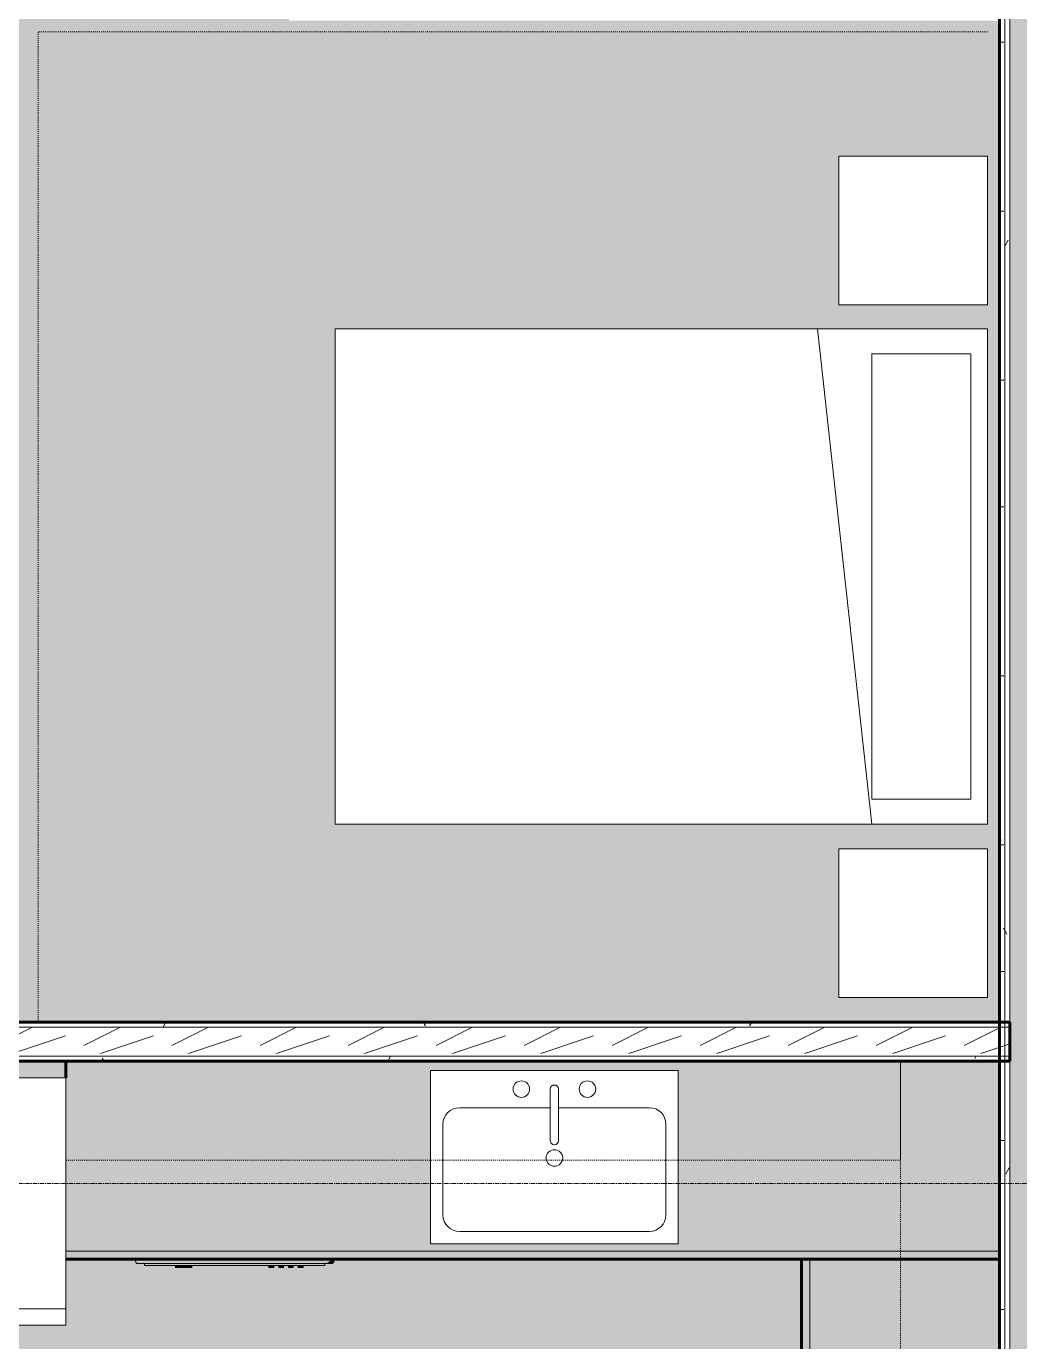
# Model space of a CAD drawing. Header units: inches. Extents: x -4105 to -1989, y 9836 to 11159.
# Drawn here: x -3056.4 to -2936.1, y 10148 to 10307.4 of the extents above; entities that cross this region are included whole.
import ezdxf

# ---------------------------------------------------------------- set-up
doc = ezdxf.new("R2010")
doc.units = ezdxf.units.IN
doc.header["$MEASUREMENT"] = 0
doc.linetypes.add('Dash', pattern=[0.25, 0.125, -0.125])
doc.linetypes.add('Grid Line 1_2_', pattern=[0.875, 0.5, -0.125, 0.125, -0.125])
for name, color, linetype, lineweight in [('0-1', 7, 'Continuous', 5), ('0-2', 7, 'Continuous', 9), ('A-AREA-PATT-3', 7, 'Continuous', 9), ('A-WALL', 113, 'Continuous', 18), ('A-WALL-2', 250, 'Continuous', 60), ('A-WALL-3', 10, 'Continuous', 18), ('A-WALL-PATT-1', 7, 'Continuous', 9), ('A-WALL-PATT-2', 253, 'Continuous', 9), ('A-WALL-PATT-4', 111, 'Continuous', 9), ('I-FURN-1', 7, 'Continuous', 9), ('I-FURN-HDLN-1', 7, 'Dash', 9), ('I-WALL-2', 2, 'Continuous', 60), ('P-SANR-FIXT-2', 7, 'Continuous', 9), ('Q-CASE-1', 253, 'Continuous', 9), ('Q-CASE-2', 250, 'Continuous', 60), ('Q-CASE-3', 7, 'Continuous', 9), ('Q-CASE-HDLN-1', 7, 'Dash', 9), ('Q-SPCQ-1', 7, 'Continuous', 9), ('Q-SPCQ-2', 55, 'Continuous', 9), ('S-GRID-1', 1, 'Grid Line 1_2_', 9)]:
    doc.layers.add(name, color=color, linetype=linetype, lineweight=lineweight)
pattern_1 = [(0, (0, -1194), (20.48, 5.12), [0.845, -14.515, 0.845, -14.515, -81.92]), (0, (0, -1194), (20.48, 5.12), [-30.72, 0.845, -29.875, 0.845, -14.515, -35.84]), (0, (0, -1194), (20.48, 5.12), [-76.8, 0.845, -9.395, 0.845, -24.755]), (120, (7.68, -1191.44), (-14.67405, 15.1762003), [0.845, -14.515, 0.845, -14.515, -81.92]), (120, (7.68, -1191.44), (-14.67405, 15.1762003), [-30.72, 0.845, -29.875, 0.845, -14.515, -35.84]), (120, (7.68, -1191.44), (-14.67405, 15.1762003), [-76.8, 0.845, -9.395, 0.845, -24.755]), (240, (10.24, -1181.2), (-5.80595, -20.2962003), [0.845, -14.515, 0.845, -14.515, -81.92]), (240, (10.24, -1181.2), (-5.80595, -20.2962003), [-30.72, 0.845, -29.875, 0.845, -14.515, -35.84]), (240, (10.24, -1181.2), (-5.80595, -20.2962003), [-76.8, 0.845, -9.395, 0.845, -24.755])]

# ---------------------------------------------------------------- blocks, each defined once
blk = doc.blocks.new('Refrigerator_-_Side-by-Side_6047 - 36_ X 30_-1372843-ENLARGED FLOOR PLAN - 3RD FLOOR PLAN - WEST')
at = {"layer": 'Q-SPCQ-1'}
for p, q in [((-17.88, 15.58), (17.87, 15.58)), ((-17.88, -14.42), (-17.88, 15.58)), ((-17.88, 15.58), (-3.13, 15.58)), ((-17.88, 15.58), (-17.88, 13.58)), ((-3.13, 13.58), (-3.13, 15.58)), ((-2.63, 15.58), (17.87, 15.58)), ((-2.63, 15.58), (-2.63, 13.58)), ((17.87, 15.58), (17.87, -14.42)), ((17.87, 13.58), (17.87, 15.58)), ((-3.13, 13.58), (-17.88, 13.58)), ((17.87, 13.58), (-2.63, 13.58)), ((17.87, -14.42), (-17.88, -14.42))]:
    blk.add_line(p, q, dxfattribs=at)
blk = doc.blocks.new('OD_CW_Base Cabinet - OD_CW_Base Cabinet-1965007-ENLARGED FLOOR PLAN - 3RD FLOOR PLAN - WEST')
at = {"layer": 'Q-CASE-1'}
h = blk.add_hatch(color=256, dxfattribs=at)
h.paths.add_polyline_path([(82.44, 1), (113.84, 1), (113.84, 24), (0.74, 24), (0.74, 1), (74.91, 1)], flags=0)
h.paths.add_polyline_path([(44.91, 1.88), (44.91, 22.88), (74.91, 22.88), (74.91, 1.88), (51.9, 1.88)], flags=0)
blk.add_hatch(color=256, dxfattribs=at).paths.add_polyline_path([(0.74, 0), (113.84, 0), (113.84, 1), (0.74, 1)], flags=0)
at = {"layer": 'Q-CASE-2'}
for p, q in [((0.74, 24), (0.74, 22)), ((0.74, 0), (113.84, 0))]:
    blk.add_line(p, q, dxfattribs=at)
at = {"layer": 'Q-CASE-3'}
for p, q in [((0.74, 22), (0.74, 24)), ((0.74, 1), (113.84, 1)), ((113.84, 1), (0.74, 1)), ((113.84, 0), (0.74, 0))]:
    blk.add_line(p, q, dxfattribs=at)
blk = doc.blocks.new('Sink Kitchen-Single - 30_ x 21_-V11-ENLARGED FLOOR PLAN - 3RD FLOOR PLAN - WEST')
at = {"layer": 'P-SANR-FIXT-2'}
for p, q in [((15.62, 10.59), (-14.38, 10.59)), ((-14.38, 10.59), (-14.38, -10.41)), ((15.62, -10.41), (15.62, 10.59)), ((0.12, 8.34), (0.12, 2.09)), ((1.12, 8.34), (1.12, 2.09)), ((0.12, 6.09), (-10.88, 6.09)), ((12.12, 6.09), (1.12, 6.09)), ((-12.88, 4.09), (-12.88, -6.91)), ((14.12, -6.91), (14.12, 4.09)), ((-10.88, -8.91), (12.12, -8.91)), ((-14.38, -10.41), (15.62, -10.41))]:
    blk.add_line(p, q, dxfattribs=at)
for centre, radius, start, end in [((-3.38, 8.34), 1, 360, 180), ((-3.38, 8.34), 1, 180, 0), ((0.62, 8.34), 0.5, 360, 180), ((4.62, 8.34), 1, 360, 180), ((4.62, 8.34), 1, 180, 360), ((-10.88, 4.09), 2, 90, 180), ((12.12, 4.09), 2, 360, 90), ((0.62, 2.09), 0.5, 180, 0), ((0.62, 0), 1, 360, 180), ((0.62, 0), 1, 180, 0), ((-10.88, -6.91), 2, 180, 270), ((12.12, -6.91), 2, 270, 0)]:
    blk.add_arc(centre, radius, start, end, dxfattribs=at)
blk = doc.blocks.new('Dishwasher_15404 - 34_ counter-V12-ENLARGED FLOOR PLAN - 3RD FLOOR PLAN - WEST')
at = {"layer": 'Q-SPCQ-2'}
for points in [[(26.87, 23.8), (26.82, 23.94), (26.68, 24), (26.37, 24), (26.37, 23.83), (26.56, 23.69), (26.73, 23.46), (26.84, 23.21), (26.87, 22.93), (26.87, 23.46)], [(26.87, 12.19), (26.87, 22.93), (26.84, 23.21), (26.68, 23.53), (26.56, 23.69), (26.37, 23.83), (26.37, 0), (26.73, 0.01), (26.82, 0.06), (26.87, 0.2), (26.87, 4.56)], [(27.12, 12.19), (27.12, 22.91), (26.87, 22.91), (26.87, 1.09), (27.12, 1.09), (27.12, 4.56)], [(27.37, 19.69), (27.37, 20.28), (27.12, 20.28), (27.12, 19.69)], [(27.37, 19.1), (27.12, 19.1), (27.12, 18.51), (27.37, 18.51)], [(27.37, 17.92), (27.12, 17.92), (27.12, 17.33), (27.37, 17.33)], [(27.37, 16.74), (27.12, 16.74), (27.12, 16.15), (27.37, 16.15)], [(27.37, 6.76), (27.37, 6.79), (27.12, 6.79), (27.12, 5.81), (27.37, 5.81), (27.37, 6.66)], [(27.37, 4.82), (27.37, 5.81), (27.12, 5.81), (27.12, 4.82), (27.27, 4.82)]]:
    blk.add_hatch(color=256, dxfattribs=at).paths.add_polyline_path(points, flags=0)
at = {"layer": 'Q-SPCQ-1'}
for p, q in [((26.68, 24), (26.37, 24)), ((26.87, 22.93), (26.87, 23.8)), ((26.87, 0.2), (26.87, 22.93)), ((26.87, 22.91), (27.12, 22.91)), ((27.12, 22.91), (27.12, 1.09)), ((27.37, 20.28), (27.12, 20.28)), ((27.12, 19.69), (27.37, 19.69)), ((27.37, 20.28), (27.37, 19.69)), ((27.37, 19.1), (27.12, 19.1)), ((27.12, 18.51), (27.37, 18.51)), ((27.37, 17.92), (27.12, 17.92)), ((27.37, 19.1), (27.37, 18.51)), ((27.37, 17.92), (27.37, 17.33)), ((27.12, 17.33), (27.37, 17.33)), ((27.37, 16.74), (27.12, 16.74)), ((27.12, 16.15), (27.37, 16.15)), ((27.37, 16.74), (27.37, 16.15)), ((27.37, 6.79), (27.12, 6.79)), ((27.37, 6.79), (27.37, 5.81)), ((27.12, 4.82), (27.37, 4.82)), ((27.37, 5.81), (27.37, 4.82)), ((26.87, 1.09), (27.12, 1.09)), ((26.37, 0), (26.68, 0))]:
    blk.add_line(p, q, dxfattribs=at)
for centre, radius, start, end in [((26.68, 23.8), 0.197, 0, 90), ((25.8, 22.93), 1.07, 360, 57.5725), ((26.68, 0.2), 0.197, 270, 360), ((26.68, 0.2), 0.197, 285, 345)]:
    blk.add_arc(centre, radius, start, end, dxfattribs=at)
blk = doc.blocks.new('OD_CW_Base Cabinet - OD_CW_Base Cabinet-1965008-ENLARGED FLOOR PLAN - 3RD FLOOR PLAN - WEST')
at = {"layer": 'Q-CASE-1'}
h = blk.add_hatch(color=256, dxfattribs=at)
h.paths.add_polyline_path([(133.01, 1), (133.01, 24), (70.97, 24), (70.97, 1), (71.94, 1)], flags=0)
h.paths.add_polyline_path([(46.97, 1), (46.97, 24), (0.74, 24), (0.74, 1), (2.84, 1)], flags=0)
blk.add_hatch(color=256, dxfattribs=at).paths.add_polyline_path([(133.01, 0), (133.01, 1), (70.97, 1), (70.97, 0.63), (46.97, 0.63), (46.97, 1), (0.74, 1), (0.74, 0), (71.94, 0)], flags=0)
at = {"layer": 'Q-CASE-2'}
for p, q in [((0.74, 24), (0.74, 0)), ((0.74, 0), (133.01, 0))]:
    blk.add_line(p, q, dxfattribs=at)
at = {"layer": 'Q-CASE-3'}
for p, q in [((0.74, 1), (0.74, 24)), ((0.74, 0), (0.74, 1)), ((0.74, 1), (46.97, 1)), ((46.97, 1), (0.74, 1)), ((133.01, 0), (0.74, 0)), ((70.97, 1), (133.01, 1)), ((133.01, 1), (70.97, 1))]:
    blk.add_line(p, q, dxfattribs=at)
blk = doc.blocks.new('OD_CW_Upper Cabinet - OD_CW_Upper Cabinet-1965009-ENLARGED FLOOR PLAN - 3RD FLOOR PLAN - WEST')
at = {"layer": 'Q-CASE-HDLN-1'}
for p, q in [((0.74, -24), (0.74, -12)), ((0.74, -12), (157.01, -12)), ((157.01, -12), (157.01, -24)), ((157.01, -24), (0.74, -24))]:
    blk.add_line(p, q, dxfattribs=at)
blk = doc.blocks.new('OD_CW_Upper Cabinet - OD_CW_Upper Cabinet-1965010-ENLARGED FLOOR PLAN - 3RD FLOOR PLAN - WEST')
at = {"layer": 'Q-CASE-HDLN-1'}
for p, q in [((0.74, -24), (0.74, -12)), ((0.74, -12), (101.84, -12)), ((101.84, -12), (101.84, -24)), ((101.84, -24), (0.74, -24))]:
    blk.add_line(p, q, dxfattribs=at)
blk = doc.blocks.new('Bed-Standard - Queen 60_ x 79_-1242961-ENLARGED FLOOR PLAN - 3RD FLOOR PLAN - WEST')
at = {"layer": 'I-FURN-1'}
for p, q in [((40.69, 37.7), (-19.31, 37.7)), ((-19.31, 37.7), (-19.31, -41.3)), ((40.69, -41.3), (40.69, 37.7)), ((-16.31, 35.7), (-16.31, 23.7)), ((-16.31, 35.7), (37.69, 35.7)), ((37.69, 35.7), (37.69, 23.7)), ((40.69, 23.7), (-19.31, 17.13)), ((-16.31, 23.7), (37.69, 23.7)), ((-19.31, -41.3), (40.69, -41.3))]:
    blk.add_line(p, q, dxfattribs=at)
at = {"layer": 'I-FURN-HDLN-1'}
for p, q in [((-55.31, 37.7), (-55.31, -77.3)), ((-55.31, -77.3), (64.69, -77.3))]:
    blk.add_line(p, q, dxfattribs=at)
blk = doc.blocks.new('Table-Night Stand - 18_ x 18_ x 24_-1352623-ENLARGED FLOOR PLAN - 3RD FLOOR PLAN - WEST')
at = {"layer": 'I-FURN-1'}
for p, q in [((18.15, 18), (0.15, 18)), ((0.15, 18), (0.15, 0)), ((18.15, 0), (18.15, 18)), ((0.15, 0), (18.15, 0))]:
    blk.add_line(p, q, dxfattribs=at)
blk = doc.blocks.new('CTR - 1st Phase - Unit Layouts_rvt-1-ENLARGED FLOOR PLAN - 3RD FLOOR PLAN - WEST')
at = {"layer": 'A-WALL-PATT-1'}
h = blk.add_hatch(dxfattribs=at)
h.set_pattern_fill('FP_1', color=256, style=0, pattern_type=2)
h.set_pattern_definition(pattern_1)
h.paths.add_polyline_path([(-2940, 10186.14), (-2938.52, 10186.15), (-2938.52, 10186.77), (-3059.23, 10186.77), (-3059.23, 10186.14), (-2958, 10186.14)], flags=0)
h.paths.add_polyline_path([(-3084.23, 10186.14), (-3062.73, 10186.14), (-3062.73, 10186.77), (-3087.37, 10186.77), (-3087.37, 10186.14)], flags=0)
h = blk.add_hatch(dxfattribs=at)
h.set_pattern_fill('FP_1', color=256, style=0, pattern_type=2)
h.set_pattern_definition(pattern_1)
h.paths.add_polyline_path([(-3084.53, 10182.02), (-2938.52, 10182.02), (-2938.52, 10182.64), (-3087.37, 10182.64), (-3087.37, 10182.02)], flags=0)
at = {"layer": 'A-WALL-PATT-2'}
h = blk.add_hatch(dxfattribs=at)
h.set_pattern_fill('FP_2', color=256, style=0, pattern_type=2)
h.set_pattern_definition([(216.87, (4.265, -1183.338), (31.9871619, 21.32545714), [5.331, -47.981]), (206.565, (10.662, -1186.536), (-10.662476, -10.6620098), [11.921, -11.921]), (198.435, (10.662, -1191.868), (-21.32449365, -10.6625869), [6.744, -26.974])])
h.paths.add_polyline_path([(-2940, 10182.64), (-2937.27, 10182.64), (-2937.27, 10186.14), (-3088, 10186.14), (-3088, 10182.64), (-2975.95, 10182.64)], flags=0)
at = {"layer": 'A-WALL-2'}
for p, q in [((-2937.27, 10186.77), (-3057.85, 10186.77)), ((-2937.27, 10182.02), (-2937.27, 10186.77)), ((-3087.37, 10182.02), (-2937.27, 10182.02))]:
    blk.add_line(p, q, dxfattribs=at)
at = {"layer": 'A-WALL-3'}
for p, q in [((-3059.23, 10186.14), (-2937.27, 10186.14)), ((-3087.37, 10182.64), (-2937.27, 10182.64))]:
    blk.add_line(p, q, dxfattribs=at)
at = {"layer": '0-2'}
for name, p, rotation in [('Bed-Standard - Queen 60_ x 79_-1242961-ENLARGED FLOOR PLAN - 3RD FLOOR PLAN - WEST', (-2977.7, 10251.46), 269.9999999999597), ('Table-Night Stand - 18_ x 18_ x 24_-1352623-ENLARGED FLOOR PLAN - 3RD FLOOR PLAN - WEST', (-2958, 10291.85), 269.9999999999597), ('Table-Night Stand - 18_ x 18_ x 24_-1352623-ENLARGED FLOOR PLAN - 3RD FLOOR PLAN - WEST', (-2958, 10207.91), 269.9999999999553), ('OD_CW_Upper Cabinet - OD_CW_Upper Cabinet-1965010-ENLARGED FLOOR PLAN - 3RD FLOOR PLAN - WEST', (-2949.79, 10158.02), 180), ('OD_CW_Upper Cabinet - OD_CW_Upper Cabinet-1965009-ENLARGED FLOOR PLAN - 3RD FLOOR PLAN - WEST', (-2962.52, 10025.01), 89.99999999998455), ('Refrigerator_-_Side-by-Side_6047 - 36_ X 30_-1372843-ENLARGED FLOOR PLAN - 3RD FLOOR PLAN - WEST', (-3069.5, 10165.6), 180), ('Dishwasher_15404 - 34_ counter-V12-ENLARGED FLOOR PLAN - 3RD FLOOR PLAN - WEST', (-3043.18, 10184.39), 269.9999999999766), ('OD_CW_Base Cabinet - OD_CW_Base Cabinet-1965008-ENLARGED FLOOR PLAN - 3RD FLOOR PLAN - WEST', (-2962.52, 10158.76), 269.9999999999797)]:
    blk.add_blockref(name, p, dxfattribs=dict(at, rotation=rotation))
for name, p in [('OD_CW_Base Cabinet - OD_CW_Base Cabinet-1965007-ENLARGED FLOOR PLAN - 3RD FLOOR PLAN - WEST', (-3052.36, 10158.02)), ('Sink Kitchen-Single - 30_ x 21_-V11-ENLARGED FLOOR PLAN - 3RD FLOOR PLAN - WEST', (-2993.07, 10170.3))]:
    blk.add_blockref(name, p, dxfattribs=at)
blk = doc.blocks.new('CTR - 1st Phase - Shell_rvt-1-ENLARGED FLOOR PLAN - 3RD FLOOR PLAN - WEST')
at = {"layer": 'S-GRID-1'}
blk.add_line((-1989.4, 10167.19), (-4072.56, 10167.19), dxfattribs=at)

msp = doc.modelspace()

# ---------------------------------------------------------------- hatches: boundary and pattern name
at = {"layer": 'A-AREA-PATT-3'}
h = msp.add_hatch(color=256, dxfattribs=at)
h.paths.add_polyline_path([(-3131.12, 10356.19), (-3129.37, 10356.19), (-3129.37, 10320.19), (-3131.12, 10320.19), (-3131.12, 10355.81)], flags=0)
h.paths.add_polyline_path([(-3135.37, 9985.19), (-3098.91, 9985.19), (-3098.91, 9989.03), (-3101.88, 9989.03), (-3101.88, 10017.18), (-3103.17, 10017.18), (-3103.17, 10021.93), (-3097.13, 10021.93), (-3097.13, 9989.06), (-2970.03, 9989.06), (-2970.03, 9990.37), (-2965.28, 9990.37), (-2965.28, 9989.06), (-2938.52, 9989.06), (-2938.52, 10021), (-2965.28, 10021), (-2965.28, 10020.37), (-2970.03, 10020.37), (-2970.03, 10025.75), (-2962.52, 10025.75), (-2962.52, 10158.02), (-3019.18, 10158.02), (-3019.21, 10157.66), (-3019.24, 10157.58), (-3019.38, 10157.52), (-3020.28, 10157.5), (-3020.28, 10157.27), (-3022.9, 10157.27), (-3022.9, 10157.02), (-3023.49, 10157.02), (-3023.49, 10157.27), (-3024.08, 10157.27), (-3024.08, 10157.02), (-3024.67, 10157.02), (-3024.67, 10157.27), (-3025.26, 10157.27), (-3025.26, 10157.02), (-3025.85, 10157.02), (-3025.85, 10157.27), (-3026.44, 10157.27), (-3026.44, 10157.02), (-3027.03, 10157.02), (-3027.03, 10157.27), (-3036.39, 10157.27), (-3036.39, 10157.02), (-3038.36, 10157.02), (-3038.36, 10157.27), (-3042.09, 10157.27), (-3042.09, 10157.52), (-3043.04, 10157.52), (-3043.13, 10157.58), (-3043.18, 10157.71), (-3043.18, 10158.02), (-3051.62, 10158.02), (-3051.62, 10150.02), (-3087.37, 10150.02), (-3087.37, 10158.02), (-3092.12, 10158.02), (-3092.12, 10269.02), (-3071.67, 10269.02), (-3071.67, 10270.12), (-3073.62, 10270.12), (-3073.64, 10269.12), (-3074.87, 10269.12), (-3074.87, 10270.12), (-3075.14, 10270.12), (-3075.14, 10271.62), (-3074.87, 10271.62), (-3074.87, 10310.02), (-3075.12, 10310.02), (-3075.12, 10312.35), (-3075.3, 10312.35), (-3075.3, 10312.57), (-3075.37, 10312.59), (-3075.37, 10312.94), (-3075.62, 10312.92), (-3075.62, 10310.74), (-3075.87, 10310.76), (-3075.87, 10313.75), (-3075.62, 10313.74), (-3075.62, 10313.43), (-3075.37, 10313.43), (-3075.37, 10313.8), (-3075.3, 10313.8), (-3075.3, 10313.85), (-3075.12, 10313.85), (-3075.12, 10342.18), (-3075.3, 10342.18), (-3075.3, 10343.68), (-3075.12, 10343.68), (-3075.12, 10346.02), (-3074.87, 10346.02), (-3074.87, 10347.62), (-3075.14, 10347.62), (-3075.12, 10349.12), (-3074.87, 10349.12), (-3074.85, 10350.12), (-3073.62, 10350.12), (-3073.62, 10349.12), (-3071.67, 10349.12), (-3071.67, 10355.19), (-3093.12, 10355.19), (-3093.12, 10356.19), (-3095.12, 10356.19), (-3095.12, 10358.13), (-3095.75, 10358.13), (-3095.75, 10358.19), (-3130.5, 10358.19), (-3130.5, 10358.13), (-3131.12, 10358.13), (-3131.12, 10356.19), (-3133.12, 10356.19), (-3133.12, 10355.19), (-3134.12, 10355.19), (-3134.12, 10103.8), (-3118, 10103.8), (-3118, 10103.14), (-3117.97, 10103.11), (-3117.97, 10102.65), (-3118, 10102.65), (-3118, 10087.46), (-3117.97, 10087.46), (-3117.97, 10086.46), (-3118, 10086.46), (-3118, 10085.8), (-3122, 10085.8), (-3122, 10049.8), (-3118, 10049.8), (-3118, 10049.14), (-3117.97, 10049.14), (-3117.97, 10048.14), (-3118, 10048.14), (-3118, 10032.95), (-3117.97, 10032.95), (-3117.97, 10032.46), (-3118, 10032.46), (-3118, 10031.8), (-3134.12, 10031.8), (-3134.12, 10021.93), (-3133.17, 10021.93), (-3133.17, 10017.18), (-3134.12, 10017.18), (-3134.12, 9988.81), (-3136.94, 9988.81), (-3136.94, 9985.19), (-3136.55, 9985.19)], flags=0)
h.paths.add_polyline_path([(-3103.92, 9990.03), (-3131.92, 9990.03), (-3131.92, 10015.28), (-3130.92, 10015.28), (-3130.91, 10015.78), (-3130.17, 10015.78), (-3130.17, 10015.28), (-3113.92, 10015.28), (-3113.92, 10015.78), (-3113.42, 10015.78), (-3113.42, 10015.28), (-3103.92, 10015.28), (-3103.92, 9991.03)], flags=0)
h.paths.add_polyline_path([(-2941.11, 9992.37), (-2966.11, 9992.37), (-2966.11, 10017.37), (-2940.11, 10017.37), (-2940.11, 9992.37)], flags=0)
h.paths.add_polyline_path([(-3053.97, 10029.31), (-3062, 10029.31), (-3062, 10035.31), (-3063, 10035.31), (-3063, 10107.31), (-3062, 10107.31), (-3062, 10113.31), (-3027, 10113.31), (-3027, 10029.31), (-3051.8, 10029.31)], flags=0)
h.paths.add_polyline_path([(-3098.91, 10038.31), (-3108, 10038.31), (-3108, 10098.31), (-3078, 10098.31), (-3078, 10038.31), (-3094.91, 10038.31)], flags=0)
h.paths.add_polyline_path([(-3061.53, 10180.02), (-3051.62, 10180.02), (-3051.62, 10182.02), (-3087.37, 10182.02), (-3087.37, 10180.02), (-3067.03, 10180.02)], flags=0)
h.paths.add_polyline_path([(-3030.99, 10186.77), (-2938.52, 10186.77), (-2938.52, 10308.12), (-3024.6, 10308.12), (-3024.6, 10308.99), (-2988.6, 10308.99), (-2988.6, 10311.99), (-3024.6, 10311.99), (-3024.6, 10312.87), (-2938.52, 10312.87), (-2938.52, 10348.87), (-2974.52, 10348.87), (-2974.52, 10353.99), (-2969.77, 10353.99), (-2969.77, 10353.62), (-2938.52, 10353.62), (-2938.52, 10376.14), (-2969.77, 10376.14), (-2969.77, 10373.99), (-2974.52, 10373.99), (-2974.52, 10376.14), (-3008.52, 10376.13), (-3008.52, 10352.13), (-3066.92, 10352.13), (-3066.92, 10312.87), (-3058.6, 10312.87), (-3058.6, 10308.12), (-3071.67, 10308.12), (-3071.67, 10347.62), (-3073.62, 10347.62), (-3073.62, 10346.02), (-3073.37, 10346.02), (-3073.37, 10310.02), (-3073.62, 10310.02), (-3073.62, 10271.62), (-3071.67, 10271.62), (-3071.67, 10272.12), (-3066.92, 10272.12), (-3066.92, 10269.02), (-3058.6, 10269.02), (-3058.6, 10264.27), (-3057.85, 10264.27), (-3057.85, 10261.77), (-3058.6, 10261.77), (-3058.6, 10224.52), (-3059.98, 10224.52), (-3059.98, 10189.52), (-3058.6, 10189.52), (-3058.6, 10189.27), (-3057.85, 10189.27), (-3057.85, 10186.77), (-3043.18, 10186.77)], flags=0)
h.paths.add_polyline_path([(-3067.14, 10186.77), (-3064.1, 10186.77), (-3064.1, 10189.27), (-3063.35, 10189.27), (-3063.35, 10189.52), (-3061.35, 10189.52), (-3061.35, 10226.52), (-3059.98, 10226.52), (-3059.98, 10261.52), (-3063.35, 10261.52), (-3063.35, 10261.77), (-3064.1, 10261.77), (-3064.1, 10264.27), (-3087.37, 10264.27), (-3087.37, 10186.77), (-3069.92, 10186.77)], flags=0)
h.paths.add_polyline_path([(-2958, 10189.77), (-2958, 10207.77), (-2940, 10207.77), (-2940, 10189.77), (-2944.04, 10189.77)], flags=0)
h.paths.add_polyline_path([(-3019, 10210.77), (-3019, 10270.77), (-2940, 10270.77), (-2940, 10210.77), (-2991.14, 10210.77)], flags=0)
h.paths.add_polyline_path([(-2958, 10273.7), (-2958, 10291.7), (-2940, 10291.7), (-2940, 10273.7), (-2940.27, 10273.7)], flags=0)
h.paths.add_polyline_path([(-2991.02, 10344.65), (-2992.4, 10345.15), (-2993.26, 10345.65), (-2994.26, 10346.65), (-2995.65, 10348.65), (-2996.58, 10350.65), (-2997.31, 10352.65), (-2997.85, 10354.66), (-2998.02, 10356.65), (-2997.94, 10357.65), (-2997.76, 10358.65), (-2997.49, 10359.65), (-2996.92, 10360.65), (-2995.73, 10361.65), (-2995.39, 10364.68), (-2996.77, 10364.68), (-2997.74, 10364.8), (-2998.64, 10365.18), (-2999.41, 10365.77), (-3000, 10366.54), (-3000.37, 10367.44), (-3000.5, 10368.4), (-3000.5, 10376.13), (-2980.55, 10376.13), (-2980.55, 10368.4), (-2980.67, 10367.44), (-2981.05, 10366.54), (-2981.64, 10365.77), (-2982.41, 10365.18), (-2983.31, 10364.8), (-2984.35, 10364.68), (-2985.66, 10364.68), (-2985.31, 10361.65), (-2984.12, 10360.65), (-2983.56, 10359.65), (-2983.29, 10358.65), (-2983.11, 10357.65), (-2983.02, 10356.65), (-2983.2, 10354.66), (-2983.74, 10352.65), (-2984.46, 10350.65), (-2985.4, 10348.65), (-2986.78, 10346.65), (-2987.78, 10345.65), (-2988.65, 10345.15), (-2990.02, 10344.65)], flags=0)
at = {"layer": 'A-WALL-PATT-4'}
h = msp.add_hatch(dxfattribs=at)
h.set_pattern_fill('FP_1', color=256, style=0, pattern_type=2)
h.set_pattern_definition(pattern_1)
h.paths.add_polyline_path([(-2937.9, 9988.81), (-2937.9, 10182.64), (-2938.52, 10182.64), (-2938.52, 9988.81)], flags=0)
h.paths.add_polyline_path([(-2937.9, 10186.14), (-2937.9, 10376.14), (-2938.52, 10376.14), (-2938.52, 10186.14)], flags=0)
h = msp.add_hatch(dxfattribs=at)
h.set_pattern_fill('FP_1', color=256, style=0, pattern_type=2)
h.set_pattern_definition(pattern_1)
h.paths.add_polyline_path([(-2937.27, 9988.81), (-2937.27, 10182.64), (-2937.9, 10182.64), (-2937.9, 9988.81)], flags=0)
h.paths.add_polyline_path([(-2937.9, 10186.14), (-2937.27, 10186.14), (-2937.27, 10376.76), (-2937.9, 10376.76), (-2937.9, 10236.81)], flags=0)
h = msp.add_hatch(dxfattribs=at)
h.set_pattern_fill('FP_4', color=256, style=0, pattern_type=2)
h.set_pattern_definition([(161.57, (0.32, -1193.68), (-2.560496185, -0.000537386), [0, -18.214, 2.022, 0]), (18.43, (-0.32, -1193.68), (-2.560496185, 0.000537386), [0, -18.214, 2.022, 0]), (108.43, (0.32, -1193.68), (1.27922091, -6.400876726), [6.07, -14.166]), (71.57, (-0.32, -1193.68), (1.27922091, 6.400876726), [6.07, -14.166])])
h.paths.add_polyline_path([(-2937.27, 9988.81), (-2933.77, 9988.81), (-2933.77, 10377.39), (-2937.27, 10377.39), (-2937.27, 10011.81)], flags=0)

# ---------------------------------------------------------------- linework, layer by layer
at = {"layer": 'A-WALL'}
for p, q in [((-2937.9, 10376.76), (-2937.9, 9988.81)), ((-2937.27, 10377.39), (-2937.27, 9988.81))]:
    msp.add_line(p, q, dxfattribs=at)
at = {"layer": 'I-WALL-2'}
msp.add_line((-2938.52, 10376.14), (-2938.52, 9988.81), dxfattribs=at)

# ---------------------------------------------------------------- block references
at = {"layer": '0-1'}
for name in ['CTR - 1st Phase - Shell_rvt-1-ENLARGED FLOOR PLAN - 3RD FLOOR PLAN - WEST', 'CTR - 1st Phase - Unit Layouts_rvt-1-ENLARGED FLOOR PLAN - 3RD FLOOR PLAN - WEST']:
    msp.add_blockref(name, (0, 0), dxfattribs=at)

doc.saveas('drawing.dxf')
